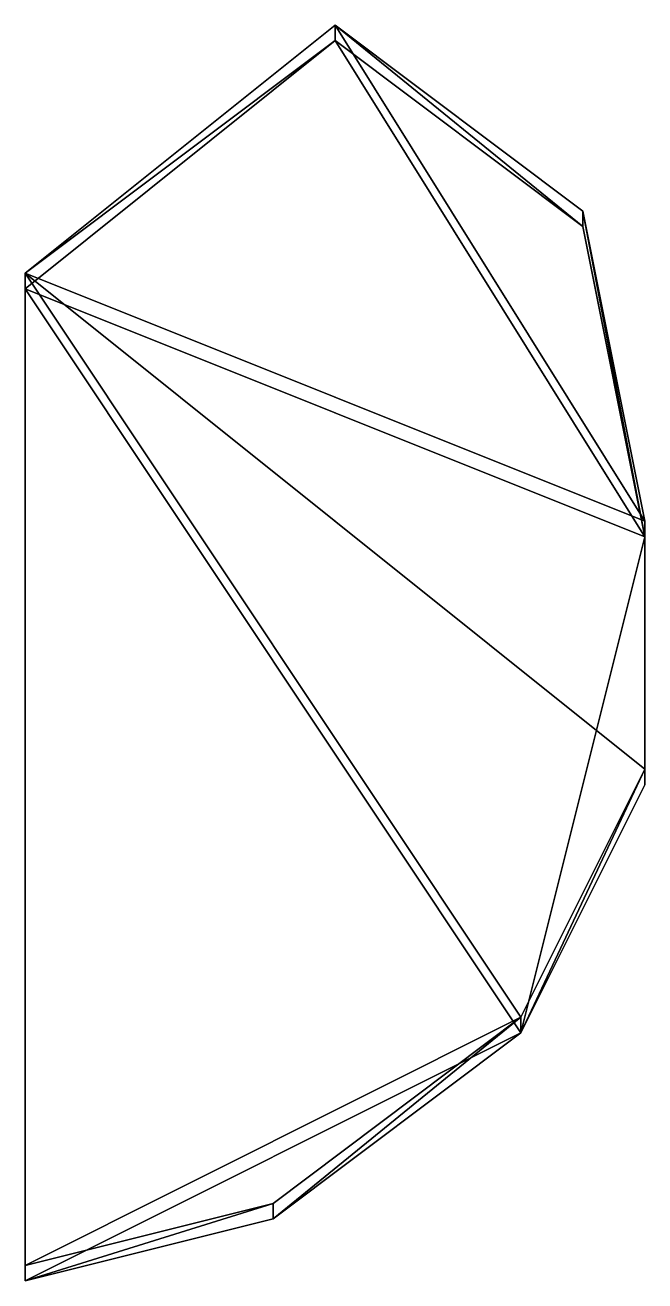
# Model space of a CAD drawing. Extents: x 0 to 1, y -1 to 1.02.
import ezdxf

# ---------------------------------------------------------------- set-up
doc = ezdxf.new("R2010")
doc.units = 0

msp = doc.modelspace()

# ---------------------------------------------------------------- linework, layer by layer
at = {"color": 1}
for points in [[(0.5, 1), (0, 0.625, 0.5), (0.5, 1.025, 0.5)], [(1, 0.225, 0.5), (0.5, 1.025, 0.5), (0, 0.625, 0.5)], [(0.9, 0.7), (0.5, 1), (0.5, 1.025, 0.5)], [(0.9, 0.7), (0.5, 1.025, 0.5), (0.9, 0.725, 0.5)], [(1, 0.225, 0.5), (0.9, 0.725, 0.5), (0.5, 1.025, 0.5)], [(0.5, 1), (0, 0.6), (0, 0.625, 0.5)], [(1, 0.2), (0, 0.6), (0.5, 1)], [(1, 0.2), (0.5, 1), (0.9, 0.7)], [(1, 0.2), (0.9, 0.7), (0.9, 0.725, 0.5)], [(1, 0.2), (0.9, 0.725, 0.5), (1, 0.225, 0.5)], [(0, -0.975, 0.5), (0.8, -0.575, 0.5), (0, 0.625, 0.5)], [(0, 0.6), (0, -0.975, 0.5), (0, 0.625, 0.5)], [(0, 0.625, 0.5), (0.8, -0.575, 0.5), (1, -0.175, 0.5)], [(0, 0.625, 0.5), (1, -0.175, 0.5), (1, 0.225, 0.5)], [(0, -1), (0, 0.6), (0.8, -0.6)], [(0, 0.6), (0, -1), (0, -0.975, 0.5)], [(0.8, -0.6), (0, 0.6), (1, 0.2)], [(1, -0.2), (1, 0.2), (1, 0.225, 0.5)], [(1, -0.2), (1, 0.225, 0.5), (1, -0.175, 0.5)], [(0.8, -0.6), (1, 0.2), (1, -0.2)], [(0.8, -0.6), (1, -0.2), (1, -0.175, 0.5)], [(0.8, -0.6), (1, -0.175, 0.5), (0.8, -0.575, 0.5)], [(0, -0.975, 0.5), (0.4, -0.875, 0.5), (0.8, -0.575, 0.5)], [(0.4, -0.9), (0.8, -0.6), (0.8, -0.575, 0.5)], [(0.4, -0.9), (0.8, -0.575, 0.5), (0.4, -0.875, 0.5)], [(0, -1), (0.8, -0.6), (0.4, -0.9)], [(0, -1), (0.4, -0.9), (0.4, -0.875, 0.5)], [(0, -1), (0.4, -0.875, 0.5), (0, -0.975, 0.5)]]:
    msp.add_3dface(points, dxfattribs=at)

doc.saveas('drawing.dxf')
